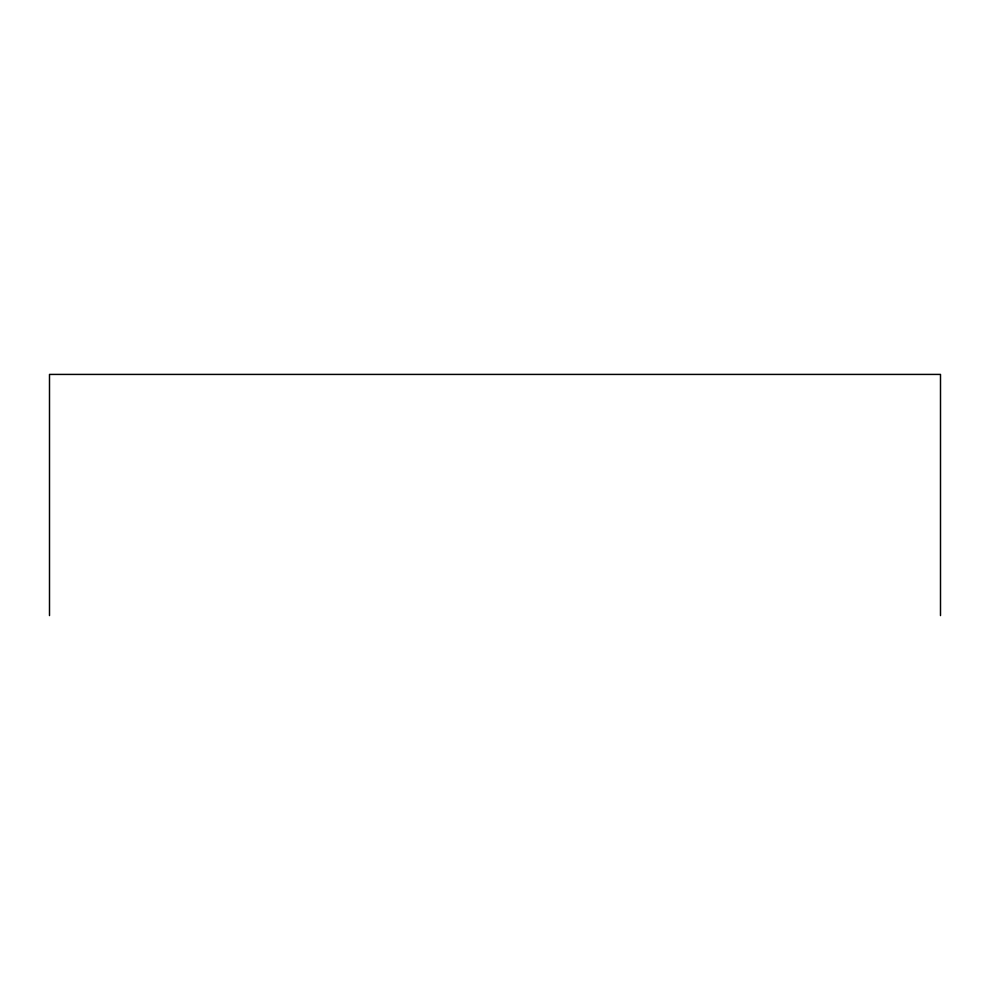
<?xml version="1.0" encoding="UTF-8"?>
<svg xmlns="http://www.w3.org/2000/svg" width="990" height="990" viewBox="0 0 990 990"><rect width="100%" height="100%" fill="white"/><g stroke="black" fill="none" stroke-linecap="round" stroke-linejoin="round"><path stroke-width="1.49" d="M940.5 615.582L940.5 374.418L49.5 374.418L49.5 615.582"/></g></svg>
